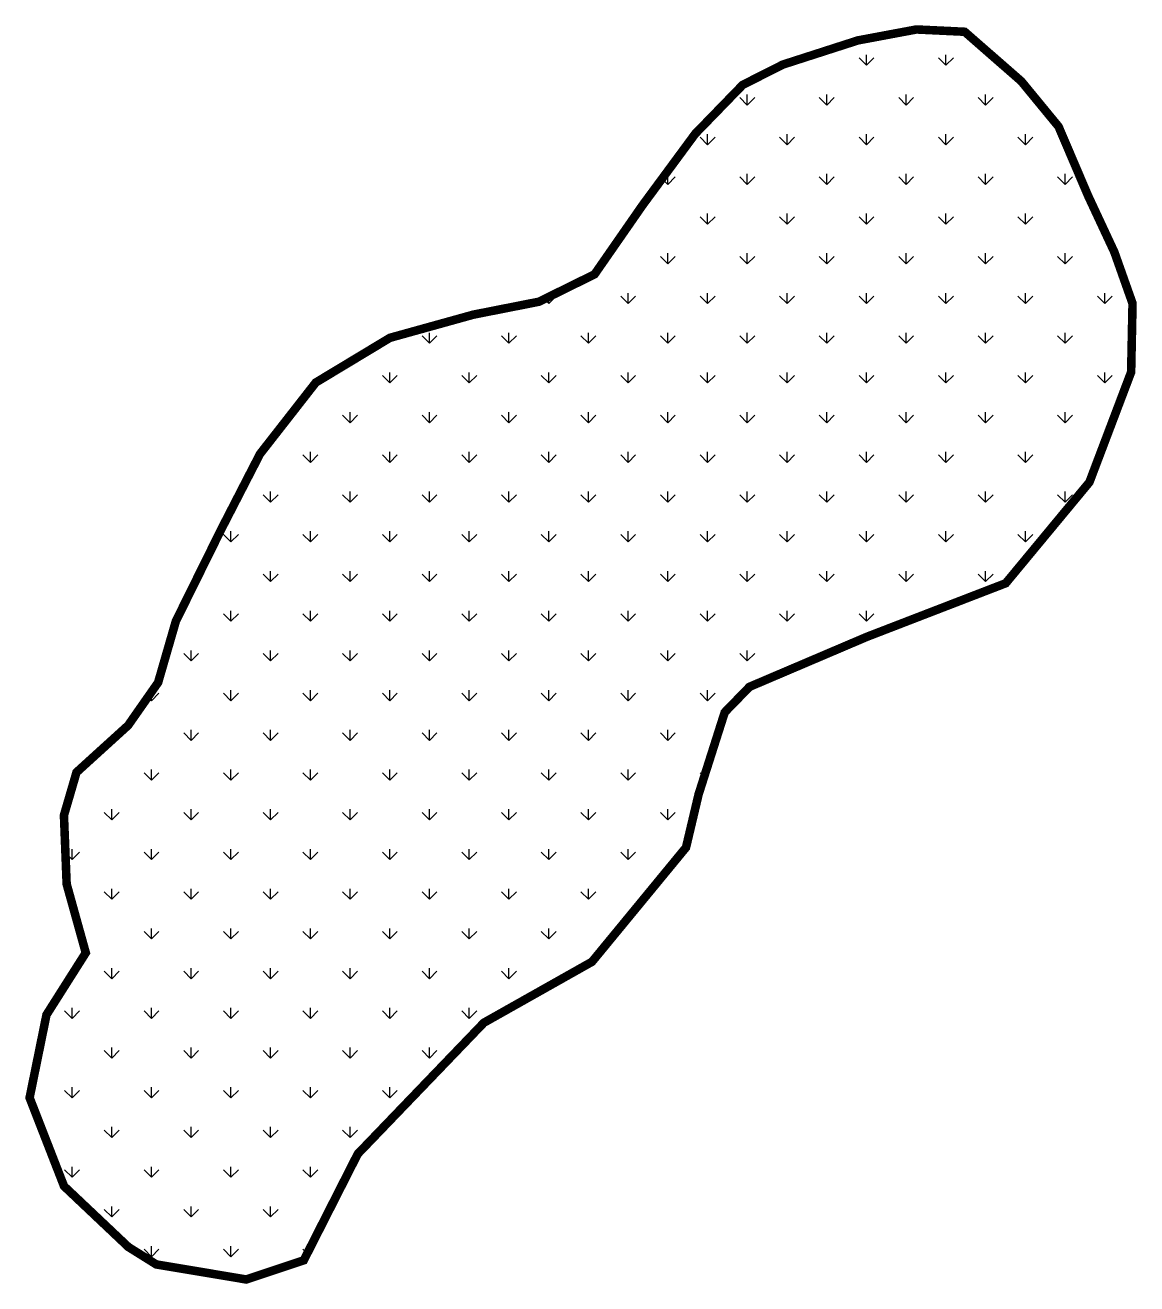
# Model space of a CAD drawing. Header units: metres. Extents: x 320779 to 338723, y 1791564 to 1830657.
# Drawn here: x 331376 to 331771.8, y 1796225.4 to 1796673.6 of the extents above; entities that cross this region are included whole.
import ezdxf

# ---------------------------------------------------------------- set-up
doc = ezdxf.new("R2010")
doc.units = ezdxf.units.M
doc.layers.add('MANGROOVES', color=112, linetype='Continuous')

msp = doc.modelspace()

# ---------------------------------------------------------------- hatches: boundary and pattern name
at = {"layer": 'MANGROOVES'}
h = msp.add_hatch(dxfattribs=at)
h.set_pattern_fill('GRASS', color=256, scale=20)
h.set_pattern_definition([(90, (0, 0), (-14.14213562, 14.14213562), [3.75, -24.53427126]), (45, (0, 0), (-14.14213562, 14.14213562), [3.75, -16.25]), (135, (0, 0), (-14.14213562, -14.14213562), [3.75, -16.25])])
h.paths.add_polyline_path([(331675.66, 1796455.82), (331725.09, 1796474.9), (331754.89, 1796510.89), (331769.74, 1796550.09), (331770.24, 1796574.55), (331763.76, 1796592.85), (331754.37, 1796612.98), (331743.91, 1796637.51), (331730.63, 1796653.67), (331710.48, 1796671.29), (331693.31, 1796672.11), (331672.46, 1796668.21), (331645.74, 1796659.6), (331631.45, 1796652.37), (331614.54, 1796634.94), (331595.77, 1796609.48), (331578.71, 1796584.91), (331558.93, 1796575.16), (331535.52, 1796570.54), (331505.87, 1796562.3), (331479.47, 1796546.38), (331459.6, 1796520.93), (331445.93, 1796494.35), (331429.66, 1796461.42), (331423.33, 1796439.55), (331412.65, 1796424.27), (331394.28, 1796407.57), (331389.81, 1796392.26), (331390.77, 1796367.79), (331397.58, 1796343.29), (331383.59, 1796321.22), (331377.58, 1796291.67), (331389.83, 1796260.2), (331412.74, 1796238.53), (331422.69, 1796232.32), (331454.69, 1796226.97), (331475.19, 1796233.8), (331494.41, 1796271.67), (331539.3, 1796318.39), (331577.79, 1796340.09), (331611.27, 1796380.8), (331615.76, 1796399.76), (331625.05, 1796428.93), (331633.87, 1796438.01)])

# ---------------------------------------------------------------- linework, layer by layer
at = {"layer": 'MANGROOVES', "const_width": 3.04, "flags": 128}
msp.add_lwpolyline([(331675.66, 1796455.82), (331725.09, 1796474.9), (331754.89, 1796510.89), (331769.74, 1796550.09), (331770.24, 1796574.55), (331763.76, 1796592.85), (331754.37, 1796612.98), (331743.91, 1796637.51), (331730.63, 1796653.67), (331710.48, 1796671.29), (331693.31, 1796672.11), (331672.46, 1796668.21), (331645.74, 1796659.6), (331631.45, 1796652.37), (331614.54, 1796634.94), (331595.77, 1796609.48), (331578.71, 1796584.91), (331558.93, 1796575.16), (331535.52, 1796570.54), (331505.87, 1796562.3), (331479.47, 1796546.38), (331459.6, 1796520.93), (331445.93, 1796494.35), (331429.66, 1796461.42), (331423.33, 1796439.55), (331412.65, 1796424.27), (331394.28, 1796407.57), (331389.81, 1796392.26), (331390.77, 1796367.79), (331397.58, 1796343.29), (331383.59, 1796321.22), (331377.58, 1796291.67), (331389.83, 1796260.2), (331412.74, 1796238.53), (331422.69, 1796232.32), (331454.69, 1796226.97), (331475.19, 1796233.8), (331494.41, 1796271.67), (331539.3, 1796318.39), (331577.79, 1796340.09), (331611.27, 1796380.8), (331615.76, 1796399.76), (331625.05, 1796428.93), (331633.87, 1796438.01)], close=True, dxfattribs=at)

doc.saveas('drawing.dxf')
